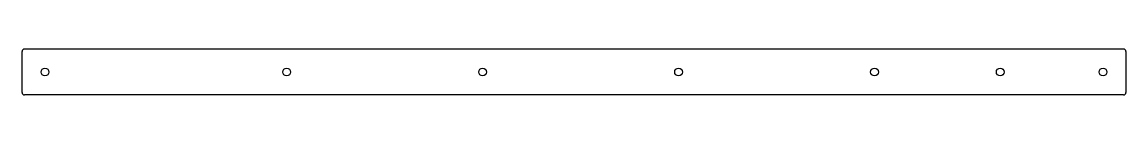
# Model space of a CAD drawing. Header units: millimetres. Extents: x -202 to 282, y -160 to -140.
import ezdxf

# ---------------------------------------------------------------- set-up
doc = ezdxf.new("R2010")
doc.units = ezdxf.units.MM

msp = doc.modelspace()

# ---------------------------------------------------------------- linework, layer by layer
at = {"color": 7, "linetype": 'Continuous', "lineweight": 25}
for p, q in [((280.5, -140), (-200.5, -140)), ((-201.5, -159), (-201.5, -141)), ((281.5, -141), (281.5, -159)), ((280.5, -160), (-200.5, -160))]:
    msp.add_line(p, q, dxfattribs=at)
for centre in [(-191.5, -150), (-85.75, -150), (0, -150), (85.75, -150), (171.5, -150), (226.5, -150), (271.5, -150)]:
    msp.add_circle(centre, 1.7, dxfattribs=at)
for centre, start, end in [((-200.5, -141), 90, 180), ((280.5, -141), 0, 90), ((-200.5, -159), 180, 270), ((280.5, -159), 270, 360)]:
    msp.add_arc(centre, 1, start, end, dxfattribs=at)

doc.saveas('drawing.dxf')
